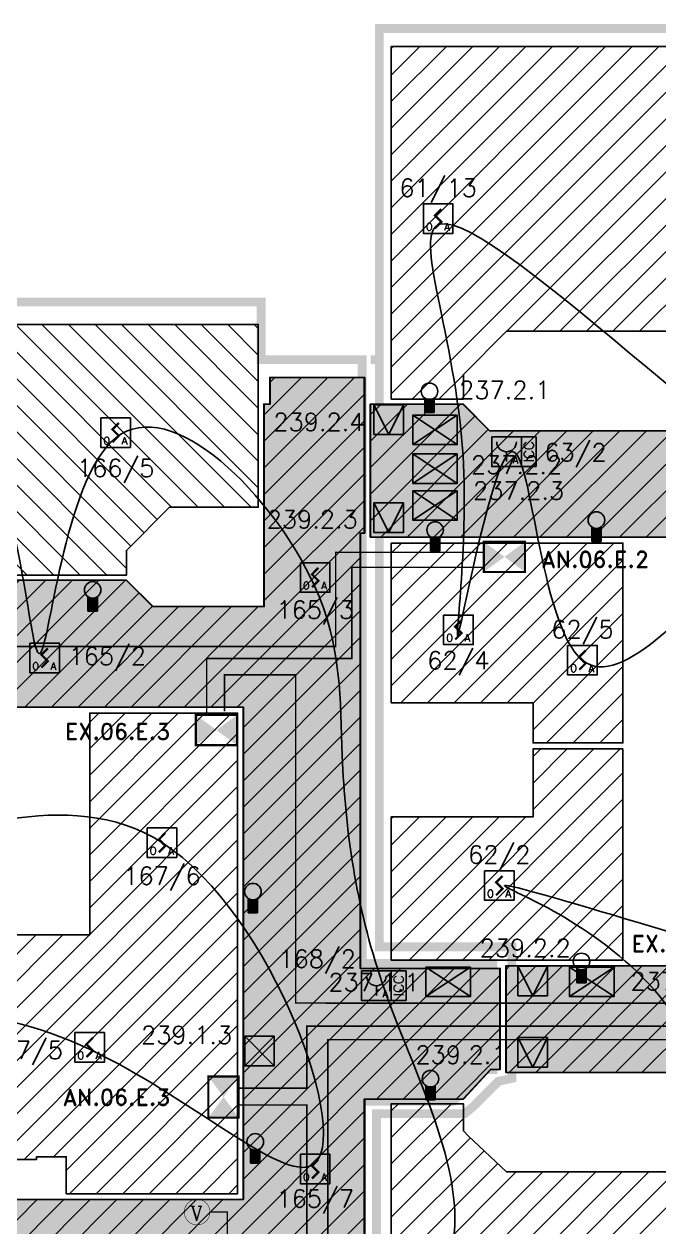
# Model space of a CAD drawing. Header units: millimetres. Extents: x 118.5 to 196.2, y -9.6 to 71.6.
# Drawn here: x 163.52 to 174.26, y 1.9 to 22.24 of the extents above; entities that cross this region are included whole.
import ezdxf
from ezdxf.enums import TextEntityAlignment as Align

# ---------------------------------------------------------------- set-up
doc = ezdxf.new("R2010")
doc.units = ezdxf.units.MM
doc.linetypes.add('CONTINU', pattern=[0])
doc.linetypes.add('SLD', pattern=[0])
for name, color, linetype in [('ATEIS MISE EN SECURITE', 7, 'Continuous'), ('ATEIS ZONES MES', 7, 'Continuous'), ('JCC-ADRESSAGE', 6, 'Continuous'), ('JCC-ALARME GENERALE SELECTIVE', 3, 'Continuous'), ('JCC-CCF', 6, 'Continuous'), ('JCC-DECLENCHEUR MANUEL AVEC ISOLATEUR', 5, 'Continuous'), ('JCC-FILERIE SDI', 6, 'Continuous'), ('JCC-INDICATEUR ACTION', 1, 'Continuous'), ('JCC-LOCAUX', 4, 'Continuous'), ('JCC-OPTIQUE_A', 1, 'Continuous'), ('JCC-VENTOUSE_PCF', 1, 'Continuous'), ('JCC-ZONING ZDA-ZDM', 5, 'Continuous')]:
    doc.layers.add(name, color=color, linetype=linetype)
doc.styles.add('HELVL', font='ROMAND.SHX')
doc.styles.add('LOCAUX', font='romans.shx', dxfattribs={"width": 0.75})
doc.styles.add('ROMANC', font='romanc')
doc.styles.get("Standard").update_dxf_attribs({"font": 'romans.shx'})
doc.styles.add('TEXTE', font='romans.shx')
pattern_1 = [(45, (127.22776, -4.50796), (-0.2245064, 0.2245064), [])]
pattern_2 = [(0, (74.06433, -4.50796), (0.079375, 0.15875), [0, -0.15875])]

# ---------------------------------------------------------------- blocks, each defined once
blk = doc.blocks.new('alarme générale selective')
at = {"layer": 'JCC-ALARME GENERALE SELECTIVE', "color": 0}
for p, q in [((2.5, -2.5), (-2.5, 2.5)), ((-2.5, -2.5), (2.5, 2.5))]:
    blk.add_line(p, q, dxfattribs=at)
blk.add_lwpolyline([(-2.5, 2.5), (2.5, 2.5), (2.5, -2.5), (-2.5, -2.5)], close=True, dxfattribs=at)
at = {"layer": 'JCC-ADRESSAGE', "style": 'TEXTE'}
blk.add_attdef('ADRESSE', text='', height=3, dxfattribs=at).set_placement((0, 5), align=Align.MIDDLE)
at = {"layer": 'JCC-LOCAUX', "style": 'LOCAUX', "width": 0.85, "flags": 8}
for p in [(0, 13.75), (0, 11.25), (0, 8.75)]:
    blk.add_attdef('PIECE', text='', height=1.75, dxfattribs=at).set_placement(p, align=Align.MIDDLE)
blk = doc.blocks.new('clapet coupe feu_Réarm élect')
at = {"layer": 'JCC-CCF'}
h = blk.add_hatch(color=0, dxfattribs=at)
h.paths.add_polyline_path([(-3.76, 2.5), (-3.76, -2.5), (0, 0)])
h.paths.add_polyline_path([(3.76, 2.5), (0, 0), (3.76, -2.5)])
at = {"layer": 'JCC-CCF', "color": 0}
for p, q in [((3.76, 2.5), (-3.76, -2.5)), ((-3.76, 2.5), (3.76, -2.5))]:
    blk.add_line(p, q, dxfattribs=at)
blk.add_lwpolyline([(3.76, 2.5), (-3.76, 2.5), (-3.76, -2.5), (3.76, -2.5)], close=True, dxfattribs=at)
at = {"layer": 'JCC-ADRESSAGE', "style": 'TEXTE'}
blk.add_attdef('ADRESSE', text='', height=3, dxfattribs=at).set_placement((0, 5), align=Align.MIDDLE)
at = {"layer": 'JCC-LOCAUX', "style": 'LOCAUX', "width": 0.85, "flags": 8}
for p in [(0, 13.75), (0, 11.25), (0, 8.75)]:
    blk.add_attdef('PIECE', text='', height=1.75, dxfattribs=at).set_placement(p, align=Align.MIDDLE)
blk = doc.blocks.new('ventouse PCF')
at = {"layer": 'JCC-VENTOUSE_PCF'}
blk.add_hatch(color=0, dxfattribs=at).paths.add_polyline_path([(0, -2.5), (2.5, 2.5), (-2.5, 2.5)])
at = {"layer": 'JCC-VENTOUSE_PCF', "color": 0}
for p, q in [((0, -2.5), (-2.5, 2.5)), ((2.5, 2.5), (0, -2.5))]:
    blk.add_line(p, q, dxfattribs=at)
blk.add_lwpolyline([(-2.5, 2.5), (2.5, 2.5), (2.5, -2.5), (-2.5, -2.5)], close=True, dxfattribs=at)
at = {"layer": 'JCC-ADRESSAGE', "style": 'TEXTE'}
blk.add_attdef('ADRESSE', text='', height=3, dxfattribs=at).set_placement((0, 5), align=Align.MIDDLE)
at = {"layer": 'JCC-LOCAUX', "style": 'LOCAUX', "width": 0.85, "flags": 8}
for p in [(0, 13.75), (0, 11.25), (0, 8.75)]:
    blk.add_attdef('PIECE', text='', height=1.75, dxfattribs=at).set_placement(p, align=Align.MIDDLE)
blk = doc.blocks.new('indicateur action')
at = {"layer": 'JCC-INDICATEUR ACTION'}
blk.add_hatch(color=0, dxfattribs=at).paths.add_polyline_path([(0.8, -0.05, -0.315344), (-0.8, -0.05), (-0.8, -2.5), (0.8, -2.5)])
at = {"layer": 'JCC-INDICATEUR ACTION', "color": 0}
for p, q in [((-0.8, -0.05), (-0.8, -2.5)), ((0.8, -0.05), (0.8, -2.5)), ((0.8, -2.5), (-0.8, -2.5))]:
    blk.add_line(p, q, dxfattribs=at)
blk.add_circle((0, 1.1), 1.4, dxfattribs=at)
at = {"layer": 'JCC-ADRESSAGE', "style": 'TEXTE'}
blk.add_attdef('ADRESSE', text='', height=3, dxfattribs=at).set_placement((0, 5), align=Align.MIDDLE)
at = {"layer": 'JCC-LOCAUX', "lineweight": 0, "style": 'LOCAUX', "width": 0.75, "flags": 8}
for p in [(0, 13.75), (0, 11.25), (0, 8.75)]:
    blk.add_attdef('PIECE', text='', height=1.75, dxfattribs=at).set_placement(p, align=Align.MIDDLE)
blk = doc.blocks.new('déclencheur manuel avec isolateur')
at = {"layer": 'JCC-DECLENCHEUR MANUEL AVEC ISOLATEUR', "color": 0}
for p, q in [((2.5, 2.5), (5.02, 2.5)), ((5.02, -2.5), (5.02, 2.5)), ((0, 0), (0, -1.66)), ((2.5, -2.5), (5.02, -2.5))]:
    blk.add_line(p, q, dxfattribs=at)
blk.add_lwpolyline([(-2.5, 2.5), (2.5, 2.5), (2.5, -2.5), (-2.5, -2.5)], close=True, dxfattribs=at)
blk.add_arc((0, 1.66), 1.66, 180, 0, dxfattribs=at)
at = {"layer": 'JCC-ADRESSAGE', "style": 'TEXTE'}
blk.add_attdef('ADRESSE', text='', height=3, dxfattribs=at).set_placement((0, 5), align=Align.MIDDLE)
at = {"layer": 'JCC-DECLENCHEUR MANUEL AVEC ISOLATEUR', "color": 0}
blk.add_text('ICC', height=1.668, rotation=90, dxfattribs=at).set_placement((3.76, 0), align=Align.MIDDLE_CENTER)
blk.add_text('A', height=1.25, dxfattribs=at).set_placement((1.5, -2), align=Align.CENTER)
at = {"layer": 'JCC-LOCAUX', "style": 'LOCAUX', "width": 0.85, "flags": 8}
for p in [(0, 13.75), (0, 11.25), (0, 8.75)]:
    blk.add_attdef('PIECE', text='', height=1.75, dxfattribs=at).set_placement(p, align=Align.MIDDLE)
blk = doc.blocks.new('optique_a')
at = {"layer": 'JCC-OPTIQUE_A', "color": 0}
blk.add_lwpolyline([(-2.5, 2.5), (2.5, 2.5), (2.5, -2.5), (-2.5, -2.5)], close=True, dxfattribs=at)
at = {"layer": 'JCC-OPTIQUE_A', "color": 0, "const_width": 0.385}
blk.add_lwpolyline([(0.54, 1.63), (-0.54, 0.54), (0.54, -0.54), (-0.54, -1.63)], dxfattribs=at)
at = {"layer": 'JCC-ADRESSAGE', "style": 'TEXTE'}
blk.add_attdef('ADRESSE', text='', height=3, dxfattribs=at).set_placement((0, 5), align=Align.MIDDLE)
at = {"layer": 'JCC-LOCAUX', "style": 'LOCAUX', "width": 0.85, "flags": 8}
for p in [(0, 13.75), (0, 11.25), (0, 8.75)]:
    blk.add_attdef('PIECE', text='', height=1.75, dxfattribs=at).set_placement(p, align=Align.MIDDLE)
at = {"layer": 'JCC-OPTIQUE_A', "color": 0}
for s, p in [('O', (-1.5, -2)), ('A', (1.5, -2))]:
    blk.add_text(s, height=1.25, dxfattribs=at).set_placement(p, align=Align.CENTER)
blk = doc.blocks.new("VOLETS D'AMENEE D'AIR DESENFUMAGE")
at = {"color": 3, "linetype": 'SLD', "const_width": 0.373}
blk.add_lwpolyline([(0, 5.12), (0, 0), (6.97, 0), (6.97, 5.12)], close=True, dxfattribs=at)
at = {"color": 3, "linetype": 'SLD'}
blk.add_solid([(0, 5.12), (0, 0), (6.97, 0), (6.97, 5.12)], dxfattribs=at)
blk = doc.blocks.new("VOLETS D'EXTRACTION DE DESENFUMAGE")
at = {"color": 1, "linetype": 'SLD', "const_width": 0.373}
blk.add_lwpolyline([(0, 5.12), (0, 0), (6.97, 0), (6.97, 5.12)], close=True, dxfattribs=at)
at = {"color": 1, "linetype": 'SLD'}
blk.add_solid([(0, 5.12), (0, 0), (6.97, 0), (6.97, 5.12)], dxfattribs=at)
blk = doc.blocks.new('VENTOUSE ELECTROMANETIQUE A RUPTURE')
at = {"color": 4, "linetype": 'Continuous', "const_width": 0.00535}
blk.add_lwpolyline([(-0.142, 0, 1), (0.142, 0, 1)], format="xyb", close=True, dxfattribs=at)
at = {"color": 1, "linetype": 'SLD', "style": 'ROMANC'}
blk.add_text('V', height=0.16, dxfattribs=at).set_placement((-0.077, -0.096))

msp = doc.modelspace()

# ---------------------------------------------------------------- hatches: boundary and pattern name
at = {"layer": 'ATEIS ZONES MES'}
h = msp.add_hatch(dxfattribs=at)
h.set_pattern_fill('DOTS', color=3, scale=0.1, style=0)
h.set_pattern_definition(pattern_2)
edge = h.paths.add_edge_path()
edge.add_line((171.665, 6.277), (171.665, 6.317))
edge.add_line((171.665, 6.317), (184.321, 6.317))
edge.add_line((184.321, 6.317), (184.321, 13.567))
edge.add_line((184.321, 13.567), (183.721, 13.567))
edge.add_line((183.721, 13.567), (183.721, 13.467))
edge.add_line((183.721, 13.467), (183.821, 13.467))
edge.add_line((183.821, 13.467), (183.821, 13.067))
edge.add_line((183.821, 13.067), (184.171, 13.067))
edge.add_line((184.171, 13.067), (184.171, 11.167))
edge.add_line((184.171, 11.167), (180.771, 11.167))
edge.add_line((180.771, 11.167), (180.771, 11.767))
edge.add_line((180.771, 11.767), (179.571, 11.767))
edge.add_line((179.571, 11.767), (179.571, 13.567))
edge.add_line((179.571, 13.567), (177.414, 13.567))
edge.add_line((177.414, 13.567), (175.069, 13.567))
edge.add_line((175.069, 13.567), (170.821, 13.567))
edge.add_line((170.821, 13.567), (169.371, 13.567))
edge.add_line((169.371, 13.567), (169.371, 15.817))
edge.add_line((169.371, 15.817), (170.941, 15.817))
edge.add_line((170.941, 15.817), (171.391, 15.367))
edge.add_line((171.391, 15.367), (175.151, 15.367))
edge.add_line((175.151, 15.367), (175.601, 15.817))
edge.add_line((175.601, 15.817), (178.141, 15.817))
edge.add_line((178.141, 15.817), (178.591, 15.367))
edge.add_line((178.591, 15.367), (182.351, 15.367))
edge.add_line((182.351, 15.367), (182.801, 15.817))
edge.add_line((182.801, 15.817), (184.221, 15.817))
edge.add_line((184.221, 15.817), (184.221, 19.767))
edge.add_line((184.221, 19.767), (186.121, 19.767))
edge.add_line((186.121, 19.767), (186.121, 18.666))
edge.add_line((186.121, 18.666), (186.387, 18.4))
edge.add_line((186.387, 18.4), (186.558, 18.4))
edge.add_line((186.558, 18.4), (186.558, 17.067))
edge.add_line((186.558, 17.067), (186.571, 17.067))
edge.add_line((186.571, 17.067), (186.121, 16.617))
edge.add_line((186.121, 16.617), (186.121, 15.145))
edge.add_line((186.121, 15.145), (186.387, 14.88))
edge.add_line((186.387, 14.88), (186.557, 14.88))
edge.add_line((186.557, 14.88), (186.558, 12.053))
edge.add_line((186.558, 12.053), (186.373, 12.053))
edge.add_line((186.373, 12.053), (186.121, 11.801))
edge.add_line((186.121, 11.801), (186.121, 8.285))
edge.add_line((186.121, 8.285), (186.571, 7.835))
edge.add_line((186.571, 7.835), (186.571, 6.317))
edge.add_line((186.571, 6.317), (190.437, 6.317))
edge.add_line((190.437, 6.317), (190.437, 4.517))
edge.add_line((190.437, 4.517), (189.451, 4.517))
edge.add_line((189.451, 4.517), (189.056, 4.122))
edge.add_line((189.056, 4.122), (189.056, 4.023))
edge.add_line((189.056, 4.023), (187.738, 4.023))
edge.add_line((187.738, 4.023), (187.738, 4.517))
edge.add_line((187.738, 4.517), (185.851, 4.517))
edge.add_line((185.851, 4.517), (185.456, 4.122))
edge.add_line((185.456, 4.122), (185.456, 4.032))
edge.add_line((185.456, 4.032), (185.455, 4.023))
edge.add_line((185.455, 4.023), (182.72, 4.023))
edge.add_line((182.72, 4.023), (182.719, 4.122))
edge.add_line((182.719, 4.122), (182.324, 4.517))
edge.add_line((182.324, 4.517), (178.591, 4.517))
edge.add_line((178.591, 4.517), (178.141, 4.067))
edge.add_line((178.141, 4.067), (175.601, 4.067))
edge.add_line((175.601, 4.067), (175.152, 4.517))
edge.add_line((175.152, 4.517), (171.665, 4.517))
edge.add_line((171.665, 4.517), (171.665, 6.277))
h = msp.add_hatch(dxfattribs=at)
h.set_pattern_fill('DOTS', color=3, scale=0.1, style=0)
h.set_pattern_definition(pattern_2)
h.paths.add_polyline_path([(169.271, 13.637), (169.201, 13.637), (169.201, 6.276), (171.565, 6.277), (171.565, 4.597), (171.565, 4.567), (171.405, 4.567), (170.941, 4.067), (169.271, 4.067), (169.271, 0.067), (167.671, 0.067), (167.671, 0.467), (165.691, 0.467), (165.241, 0.017), (162.701, 0.017), (162.251, 0.467), (158.391, 0.467), (158.041, 0.017), (155.501, 0.017), (155.051, 0.467), (151.341, 0.467), (150.891, 0.017), (149.471, 0.017), (149.471, -3.583), (147.596, -3.583), (147.596, -2.528), (147.146, -2.078), (147.146, -0.858), (147.596, -0.408), (147.596, 1.067), (147.146, 1.522), (147.146, 4.062), (147.596, 4.512), (147.596, 6.617), (147.481, 6.617), (147.481, 9.157), (149.221, 9.157), (149.221, 6.267), (149.471, 6.267), (149.471, 2.367), (167.221, 2.367), (167.221, 10.692), (149.471, 10.692), (149.471, 12.842), (150.891, 12.842), (151.341, 12.392), (155.051, 12.392), (155.501, 12.842), (158.041, 12.842), (158.391, 12.392), (162.251, 12.392), (162.701, 12.842), (165.241, 12.842), (165.691, 12.392), (167.571, 12.392), (167.571, 15.817), (167.671, 15.817), (167.671, 16.267), (169.271, 16.267)])
at = {"layer": 'JCC-ZONING ZDA-ZDM'}
h = msp.add_hatch(dxfattribs=at)
h.set_pattern_fill('ANSI31', color=106, scale=0.1, style=0)
h.set_pattern_definition(pattern_1)
h.paths.add_polyline_path([(169.728, 15.897), (169.728, 21.862), (184.028, 21.862), (184.028, 15.897), (182.808, 15.897), (182.808, 16.317), (182.078, 17.047), (178.878, 17.047), (178.148, 16.317), (178.148, 15.897), (176.928, 15.897), (175.608, 15.897), (175.608, 16.317), (174.878, 17.047), (171.678, 17.047), (170.948, 16.317), (170.948, 15.897)])
h = msp.add_hatch(dxfattribs=at)
h.set_pattern_fill('ANSI31', color=42, scale=0.1, style=0)
h.set_pattern_definition(pattern_1)
edge = h.paths.add_edge_path()
edge.add_line((171.671, 6.277), (171.671, 6.317))
edge.add_line((171.671, 6.317), (184.328, 6.317))
edge.add_line((184.328, 6.317), (184.328, 13.567))
edge.add_line((184.328, 13.567), (183.727, 13.567))
edge.add_line((183.727, 13.567), (183.727, 13.467))
edge.add_line((183.727, 13.467), (183.828, 13.467))
edge.add_line((183.828, 13.467), (183.828, 13.067))
edge.add_line((183.828, 13.067), (184.178, 13.067))
edge.add_line((184.178, 13.067), (184.178, 11.167))
edge.add_line((184.178, 11.167), (180.778, 11.167))
edge.add_line((180.778, 11.167), (180.778, 11.767))
edge.add_line((180.778, 11.767), (179.578, 11.767))
edge.add_line((179.578, 11.767), (179.578, 13.567))
edge.add_line((179.578, 13.567), (177.421, 13.567))
edge.add_line((177.421, 13.567), (175.076, 13.567))
edge.add_line((175.076, 13.567), (170.828, 13.567))
edge.add_line((170.828, 13.567), (169.378, 13.567))
edge.add_line((169.378, 13.567), (169.378, 15.817))
edge.add_line((169.378, 15.817), (170.948, 15.817))
edge.add_line((170.948, 15.817), (171.398, 15.367))
edge.add_line((171.398, 15.367), (175.158, 15.367))
edge.add_line((175.158, 15.367), (175.608, 15.817))
edge.add_line((175.608, 15.817), (178.148, 15.817))
edge.add_line((178.148, 15.817), (178.598, 15.367))
edge.add_line((178.598, 15.367), (182.358, 15.367))
edge.add_line((182.358, 15.367), (182.808, 15.817))
edge.add_line((182.808, 15.817), (184.228, 15.817))
edge.add_line((184.228, 15.817), (184.228, 19.767))
edge.add_line((184.228, 19.767), (186.128, 19.767))
edge.add_line((186.128, 19.767), (186.128, 18.666))
edge.add_line((186.128, 18.666), (186.393, 18.4))
edge.add_line((186.393, 18.4), (186.564, 18.4))
edge.add_line((186.564, 18.4), (186.564, 17.067))
edge.add_line((186.564, 17.067), (186.577, 17.067))
edge.add_line((186.577, 17.067), (186.128, 16.617))
edge.add_line((186.128, 16.617), (186.128, 15.145))
edge.add_line((186.128, 15.145), (186.393, 14.88))
edge.add_line((186.393, 14.88), (186.564, 14.88))
edge.add_line((186.564, 14.88), (186.564, 12.053))
edge.add_line((186.564, 12.053), (186.38, 12.053))
edge.add_line((186.38, 12.053), (186.128, 11.801))
edge.add_line((186.128, 11.801), (186.128, 8.285))
edge.add_line((186.128, 8.285), (186.578, 7.835))
edge.add_line((186.578, 7.835), (186.578, 6.317))
edge.add_line((186.578, 6.317), (190.444, 6.317))
edge.add_line((190.444, 6.317), (190.444, 4.517))
edge.add_line((190.444, 4.517), (189.458, 4.517))
edge.add_line((189.458, 4.517), (189.062, 4.122))
edge.add_line((189.062, 4.122), (189.062, 4.023))
edge.add_line((189.062, 4.023), (187.744, 4.023))
edge.add_line((187.744, 4.023), (187.744, 4.517))
edge.add_line((187.744, 4.517), (185.858, 4.517))
edge.add_line((185.858, 4.517), (185.462, 4.122))
edge.add_line((185.462, 4.122), (185.462, 4.032))
edge.add_line((185.462, 4.032), (185.462, 4.023))
edge.add_line((185.462, 4.023), (182.726, 4.023))
edge.add_line((182.726, 4.023), (182.726, 4.122))
edge.add_line((182.726, 4.122), (182.331, 4.517))
edge.add_line((182.331, 4.517), (178.598, 4.517))
edge.add_line((178.598, 4.517), (178.148, 4.067))
edge.add_line((178.148, 4.067), (175.608, 4.067))
edge.add_line((175.608, 4.067), (175.159, 4.517))
edge.add_line((175.159, 4.517), (171.671, 4.517))
edge.add_line((171.671, 4.517), (171.671, 6.277))
h = msp.add_hatch(dxfattribs=at)
h.set_pattern_fill('ANSI31', color=174, scale=0.1, angle=180, style=0)
h.set_pattern_definition([(315, (127.24325, 17.36704), (-0.2245064, -0.2245064), [])])
h.paths.add_polyline_path([(149.737, 12.922), (150.898, 12.922), (150.898, 13.38), (150.98, 13.462), (151.643, 14.072), (154.778, 14.072), (154.86, 13.99), (155.508, 13.342), (155.508, 12.922), (158.047, 12.922), (158.047, 13.342), (158.777, 14.072), (161.978, 14.072), (162.708, 13.342), (162.708, 12.922), (165.248, 12.922), (165.248, 13.342), (165.978, 14.072), (167.478, 14.072), (167.478, 17.162), (149.678, 17.162), (149.678, 12.922)])
h = msp.add_hatch(dxfattribs=at)
h.set_pattern_fill('ANSI31', color=11, scale=0.1, style=0)
h.set_pattern_definition(pattern_1)
h.paths.add_polyline_path([(169.278, 13.637), (169.208, 13.637), (169.208, 6.276), (171.571, 6.277), (171.571, 4.597), (171.571, 4.567), (171.411, 4.567), (170.948, 4.067), (169.278, 4.067), (169.278, 0.067), (167.678, 0.067), (167.678, 0.467), (165.697, 0.467), (165.247, 0.017), (162.708, 0.017), (162.258, 0.467), (158.397, 0.467), (158.048, 0.017), (155.508, 0.017), (155.058, 0.467), (151.348, 0.467), (150.898, 0.017), (149.478, 0.017), (149.478, -3.583), (147.603, -3.583), (147.603, -2.528), (147.153, -2.078), (147.153, -0.858), (147.603, -0.408), (147.603, 1.067), (147.153, 1.522), (147.153, 4.062), (147.603, 4.512), (147.603, 6.617), (147.488, 6.617), (147.488, 9.157), (149.228, 9.157), (149.228, 6.267), (149.478, 6.267), (149.478, 2.367), (167.228, 2.367), (167.228, 10.692), (149.478, 10.692), (149.478, 12.842), (150.898, 12.842), (151.348, 12.392), (155.058, 12.392), (155.508, 12.842), (158.047, 12.842), (158.397, 12.392), (162.258, 12.392), (162.708, 12.842), (165.248, 12.842), (165.698, 12.392), (167.578, 12.392), (167.578, 15.817), (167.678, 15.817), (167.678, 16.267), (169.278, 16.267)])
h = msp.add_hatch(dxfattribs=at)
h.set_pattern_fill('ANSI31', color=4, scale=0.1, style=0)
h.set_pattern_definition(pattern_1)
h.paths.add_polyline_path([(169.728, 13.467), (173.648, 13.467), (173.648, 10.087), (172.128, 10.087), (172.128, 10.767), (169.728, 10.767)])
h = msp.add_hatch(dxfattribs=at)
h.set_pattern_fill('ANSI31', color=3, scale=0.1, style=0)
h.set_pattern_definition(pattern_1)
h.paths.add_polyline_path([(149.678, 2.467), (156.528, 2.467), (156.528, 3.092), (158.308, 3.092), (158.308, 2.467), (162.028, 2.467), (162.028, 3.047), (163.728, 3.047), (163.728, 3.092), (164.228, 3.092), (164.228, 2.467), (167.128, 2.467), (167.128, 10.592), (164.628, 10.592), (164.628, 6.842), (163.128, 6.842), (163.128, 10.592), (153.678, 10.592), (153.678, 10.342), (152.478, 10.342), (152.479, 8.889), (149.679, 8.889), (149.678, 5.742)])
h = msp.add_hatch(dxfattribs=at)
h.set_pattern_fill('ANSI31', color=4, scale=0.1, style=0)
h.set_pattern_definition(pattern_1)
h.paths.add_polyline_path([(173.648, 9.987), (173.648, 6.434), (173.648, 6.417), (169.728, 6.417), (169.728, 8.837), (172.128, 8.837), (172.128, 9.987)])
h = msp.add_hatch(dxfattribs=at)
h.set_pattern_fill('ANSI31', color=106, scale=0.1, style=0)
h.set_pattern_definition(pattern_1)
h.paths.add_polyline_path([(191.194, 2.357), (191.194, -2.078), (180.614, -2.078), (180.594, -2.078), (180.594, -0.853), (169.728, -0.853), (169.728, 3.987), (170.948, 3.987), (170.948, 3.529), (171.03, 3.447), (171.678, 2.837), (174.878, 2.837), (175.608, 3.567), (175.608, 3.987), (178.148, 3.987), (178.148, 3.567), (178.878, 2.837), (180.394, 2.837), (180.394, 2.357), (180.594, 2.357), (181.977, 2.357), (182.726, 3.105), (182.726, 3.943), (185.462, 3.943), (185.462, 3.105), (186.19, 2.377), (186.211, 2.357), (187.644, 2.357), (187.744, 2.357), (187.744, 3.943), (189.062, 3.943), (189.062, 3.105), (189.811, 2.357)])

# ---------------------------------------------------------------- linework, layer by layer
at = {"layer": 'ATEIS MISE EN SECURITE', "color": 3, "linetype": 'CONTINU', "const_width": 0.025}
for points in [[(155.1, 10.59), (155.1, 11.719), (168.786, 11.719), (168.786, 13.309), (171.294, 13.309)], [(166.605, 10.562), (166.605, 11.515), (169.062, 11.515), (169.062, 13.056), (171.294, 13.056)], [(168.682, 5.689), (168.111, 5.692), (168.111, 11.238), (166.907, 11.238), (166.907, 10.623)], [(179.912, 5.713), (179.921, 5.3), (168.299, 5.3), (168.299, 4.25), (167.156, 4.25)], [(167.189, 0.974), (168.654, 0.974), (168.654, 5.071), (179.936, 5.071)], [(167.143, 3.965), (168.299, 3.965), (168.299, 1.42), (161.776, 1.42), (161.776, 2.394)], [(166.956, 1.534), (166.956, 2.156), (166.66, 2.156)]]:
    msp.add_lwpolyline(points, dxfattribs=at)
at = {"layer": 'ATEIS MISE EN SECURITE', "color": 3, "const_width": 0.025}
msp.add_lwpolyline([(168.682, 5.689), (176.155, 5.689), (176.155, 6.32)], dxfattribs=at)
at = {"layer": 'ATEIS ZONES MES', "color": 3}
for points in [[(162.701, 12.842), (165.241, 12.842), (165.691, 12.392), (167.571, 12.392), (167.571, 15.817), (167.671, 15.817), (167.671, 16.267), (169.271, 16.267), (169.271, 13.637), (169.201, 13.637), (169.201, 6.276), (171.565, 6.277), (171.565, 4.597), (171.565, 4.567), (171.405, 4.567), (170.941, 4.067), (169.271, 4.067), (169.271, 0.067), (167.671, 0.067), (167.671, 0.467), (165.691, 0.467), (165.241, 0.017), (162.701, 0.017)], [(175.069, 13.567), (170.821, 13.567), (169.371, 13.567), (169.371, 15.817), (170.941, 15.817), (171.391, 15.367), (175.151, 15.367)], [(149.471, 2.367), (167.221, 2.367), (167.221, 10.692), (149.471, 10.692)], [(171.665, 6.277), (171.665, 6.317), (184.321, 6.317)], [(175.152, 4.517), (171.665, 4.517), (171.665, 6.277)]]:
    msp.add_lwpolyline(points, dxfattribs=at)
at = {"layer": 'JCC-FILERIE SDI', "color": 6, "start_tangent": (0.097794, -0.995207), "end_tangent": (0, -1)}
msp.add_spline([(179.578, 8.045), (180.253, 7.514), (179.042, 6.203), (177.003, 6.159), (171.658, 7.659), (174.28, 5.789), (176.106, 1.366), (175.983, 5.419), (177.912, 1.465), (182.937, 0.602), (185.221, 0.638), (185.881, 5.399), (188.807, 0.531), (189.003, 7.241), (183.971, 8.756), (190.408, 11.97), (185.154, 14.826), (190.733, 14.568), (189.859, 18.185), (182.991, 18.969), (177.993, 18.896), (175.794, 18.877), (176.835, 14.704), (170.55, 18.858), (170.942, 14.939), (170.863, 11.938), (171.743, 15.006), (172.962, 11.487), (175.882, 13.289), (176.913, 13.824), (178.899, 14.24), (180.034, 14.4), (181.081, 14.285), (181.861, 13.491)], degree=3, dxfattribs=at)
at = {"layer": 'JCC-FILERIE SDI', "color": 5, "start_tangent": (0, 1), "end_tangent": (0, 1)}
msp.add_spline([(150.852, 9.992), (150.832, 11.247), (150.837, 11.671), (150.653, 15.334), (151.845, 12.111), (153.806, 11.648), (155.475, 15.241), (157.77, 15.258), (162.801, 15.077), (163.775, 11.602), (165.06, 15.24), (168.424, 12.755), (168.899, 9.868), (169.574, 6.033), (170.758, 1.534), (164.939, -2.265), (163.038, -2.289), (158.053, -2.428), (155.642, -2.358), (150.704, -2.404), (143.649, -2.15), (143.649, 1.487), (143.741, 4.198), (148.793, 8.716), (148.627, 5.776), (149.375, 1.418), (151.353, 4.009), (153.919, 4.337), (156.778, 4.854), (159.411, 1.51), (160.234, 4.343), (164.621, 4.909), (168.386, 2.947), (165.85, 8.402), (160.662, 8.348), (156.376, 8.402), (153.784, 8.402), (153.807, 8.882)], degree=3, dxfattribs=at)
at = {"layer": 'JCC-ZONING ZDA-ZDM', "color": 201, "const_width": 0.15}
for points in [[(191.394, -2.258), (191.394, 4.717), (190.643, 4.717), (190.643, 6.317), (191.419, 6.317), (191.419, 9.867), (193.127, 9.867), (193.127, 20.667), (185.927, 20.667), (185.927, 19.975), (184.227, 19.975), (184.227, 22.167), (169.527, 22.167), (169.527, 16.567), (169.377, 16.567)], [(169.527, 16.567), (169.527, 6.642), (171.768, 6.642), (171.768, 4.417), (171.544, 4.367), (171.132, 3.955), (170.972, 3.82), (169.644, 3.82), (169.477, 3.82), (169.477, -1.158)]]:
    msp.add_lwpolyline(points, dxfattribs=at)
at = {"layer": 'JCC-ZONING ZDA-ZDM', "color": 106}
for points in [[(169.728, 15.897), (169.728, 21.862), (184.028, 21.862), (184.028, 15.897), (182.808, 15.897), (182.808, 15.897), (182.808, 16.317), (182.078, 17.047), (178.878, 17.047), (178.148, 16.317), (178.148, 15.897), (176.928, 15.897), (175.608, 15.897), (175.608, 16.317), (174.878, 17.047), (171.678, 17.047), (170.948, 16.317), (170.948, 15.897), (169.728, 15.897)], [(169.728, -0.853), (169.728, 3.987), (170.948, 3.987), (170.948, 3.529), (171.03, 3.447), (171.678, 2.837), (174.878, 2.837)]]:
    msp.add_lwpolyline(points, dxfattribs=at)
at = {"layer": 'JCC-ZONING ZDA-ZDM', "color": 1, "const_width": 0.15}
msp.add_lwpolyline([(149.327, -4.683), (167.528, -4.683), (167.528, -0.233), (169.177, -0.233), (169.177, 3.967), (169.177, 4.029), (170.777, 4.029), (171.307, 4.567), (171.449, 4.567), (171.449, 6.357), (169.277, 6.357), (169.237, 6.357), (169.237, 16.567), (167.527, 16.567), (167.527, 17.542), (149.878, 17.542)], dxfattribs=at)
at = {"layer": 'JCC-ZONING ZDA-ZDM', "color": 174}
msp.add_lwpolyline([(149.737, 12.922), (150.898, 12.922), (150.898, 13.38), (150.98, 13.462), (151.643, 14.072), (154.778, 14.072), (154.86, 13.99), (155.508, 13.342), (155.508, 12.922), (158.047, 12.922), (158.047, 13.342), (158.777, 14.072), (161.978, 14.072), (162.708, 13.342), (162.708, 12.922), (165.248, 12.922), (165.248, 13.342), (165.978, 14.072), (167.478, 14.072), (167.478, 17.162), (149.678, 17.162), (149.678, 12.922), (149.737, 12.922)], dxfattribs=at)
at = {"layer": 'JCC-ZONING ZDA-ZDM', "color": 11}
for points in [[(162.708, 12.842), (165.248, 12.842), (165.698, 12.392), (167.578, 12.392), (167.578, 15.817), (167.678, 15.817), (167.678, 16.267), (169.278, 16.267), (169.278, 13.637), (169.208, 13.637), (169.208, 6.276), (171.571, 6.277), (171.571, 4.597), (171.571, 4.567), (171.411, 4.567), (170.948, 4.067), (169.278, 4.067), (169.278, 0.067), (167.678, 0.067), (167.678, 0.467), (165.697, 0.467), (165.247, 0.017), (162.708, 0.017)], [(149.478, 2.367), (167.228, 2.367), (167.228, 10.692), (149.478, 10.692)]]:
    msp.add_lwpolyline(points, dxfattribs=at)
at = {"layer": 'JCC-ZONING ZDA-ZDM', "color": 42}
for points in [[(175.076, 13.567), (170.828, 13.567), (169.378, 13.567), (169.378, 15.817), (170.948, 15.817), (171.398, 15.367), (175.158, 15.367)], [(171.671, 6.277), (171.671, 6.317), (184.328, 6.317)], [(175.159, 4.517), (171.671, 4.517), (171.671, 6.277)]]:
    msp.add_lwpolyline(points, dxfattribs=at)
at = {"layer": 'JCC-ZONING ZDA-ZDM', "color": 4}
for points in [[(169.728, 13.467), (173.648, 13.467), (173.648, 10.087), (172.128, 10.087), (172.128, 10.767), (169.728, 10.767), (169.728, 13.467)], [(173.648, 9.987), (173.648, 6.434), (173.648, 6.417), (169.728, 6.417), (169.728, 8.837), (172.128, 8.837), (172.128, 9.987), (173.648, 9.987)]]:
    msp.add_lwpolyline(points, dxfattribs=at)
at = {"layer": 'JCC-ZONING ZDA-ZDM', "color": 3}
msp.add_lwpolyline([(162.028, 3.047), (163.728, 3.047), (163.728, 3.092), (164.228, 3.092), (164.228, 2.467), (167.128, 2.467), (167.128, 10.592), (164.628, 10.592), (164.628, 6.842), (163.128, 6.842)], dxfattribs=at)

# ---------------------------------------------------------------- block references
at = {"layer": 'ATEIS MISE EN SECURITE', "linetype": 'Continuous', "xscale": 0.1, "yscale": 0.1, "zscale": 0.1}
for p, rotation in [((171.991, 13.49), 180), ((166.634, 4.45), 270)]:
    msp.add_blockref("VOLETS D'AMENEE D'AIR DESENFUMAGE", p, dxfattribs=dict(at, rotation=rotation))
at = {"layer": 'ATEIS MISE EN SECURITE', "linetype": 'Continuous'}
for name, p, xscale, yscale, zscale in [("VOLETS D'EXTRACTION DE DESENFUMAGE", (166.422, 10.049), 0.1, 0.1, 0.1), ('VENTOUSE ELECTROMANETIQUE A RUPTURE', (166.443, 2.156), 1.5274875, 1.5274875, 1.5274875)]:
    msp.add_blockref(name, p, dxfattribs=dict(at, xscale=xscale, yscale=yscale, zscale=zscale))
at = {"layer": 'JCC-ALARME GENERALE SELECTIVE', "lineweight": 0}
ref = msp.add_blockref('alarme générale selective', (167.499, 4.878), dxfattribs=dict(at, xscale=0.1000000000000014, yscale=0.1000000000000014))
ref.add_attrib('ADRESSE', '239.1.3', dxfattribs={"layer": 'JCC-ADRESSAGE', "height": 0.3, "style": 'TEXTE'}).set_placement((166.265, 5.151), align=Align.MIDDLE)
at = {"layer": 'JCC-CCF', "lineweight": 0}
ref = msp.add_blockref('clapet coupe feu_Réarm élect', (170.469, 15.381), dxfattribs=dict(at, xscale=0.09999999999999432, yscale=0.09999999999999432))
ref.add_attrib('ADRESSE', '237.2.1', dxfattribs={"layer": 'JCC-ADRESSAGE', "height": 0.3, "style": 'TEXTE'}).set_placement((171.648, 16.055), align=Align.MIDDLE)
ref = msp.add_blockref('clapet coupe feu_Réarm élect', (170.469, 14.724), dxfattribs=dict(at, xscale=0.09999999999999432, yscale=0.09999999999999432))
ref.add_attrib('ADRESSE', '237.2.2', dxfattribs={"layer": 'JCC-ADRESSAGE', "height": 0.3, "style": 'TEXTE'}).set_placement((171.847, 14.789), align=Align.MIDDLE)
ref = msp.add_blockref('clapet coupe feu_Réarm élect', (170.469, 14.102), dxfattribs=dict(at, xscale=0.09999999999999432, yscale=0.09999999999999432))
ref.add_attrib('ADRESSE', '237.2.3', dxfattribs={"layer": 'JCC-ADRESSAGE', "height": 0.3, "style": 'TEXTE'}).set_placement((171.882, 14.353), align=Align.MIDDLE)
ref = msp.add_blockref('clapet coupe feu_Réarm élect', (170.69, 6.048), dxfattribs=dict(at, xscale=0.09999999999999432, yscale=0.09999999999999432))
ref.add_attrib('ADRESSE', '237.1.1', dxfattribs={"layer": 'JCC-ADRESSAGE', "height": 0.3, "style": 'TEXTE'}).set_placement((169.436, 6.041), align=Align.MIDDLE)
ref = msp.add_blockref('clapet coupe feu_Réarm élect', (173.122, 6.049), dxfattribs=dict(at, xscale=0.09999999999999432, yscale=0.09999999999999432))
ref.add_attrib('ADRESSE', '237.1.2', dxfattribs={"layer": 'JCC-ADRESSAGE', "height": 0.3, "style": 'TEXTE'}).set_placement((174.545, 6.059), align=Align.MIDDLE)
at = {"layer": 'JCC-DECLENCHEUR MANUEL AVEC ISOLATEUR'}
ref = msp.add_blockref('déclencheur manuel avec isolateur', (171.679, 15.011), dxfattribs=dict(at, xscale=0.1000000000000014, yscale=0.1000000000000014))
ref.add_attrib('ADRESSE', '63/2', dxfattribs={"layer": 'JCC-ADRESSAGE', "height": 0.3, "style": 'TEXTE'}).set_placement((172.844, 14.978), align=Align.MIDDLE)
ref = msp.add_blockref('déclencheur manuel avec isolateur', (169.476, 5.983), dxfattribs=dict(at, xscale=0.1000000000000014, yscale=0.1000000000000014))
ref.add_attrib('ADRESSE', '168/2', dxfattribs={"layer": 'JCC-ADRESSAGE', "height": 0.3, "style": 'TEXTE'}).set_placement((168.474, 6.416), align=Align.MIDDLE)
at = {"layer": 'JCC-INDICATEUR ACTION', "lineweight": 0, "xscale": 0.1000000000000014, "yscale": 0.1000000000000014}
for p in [(170.375, 15.922), (173.199, 13.745), (170.47, 13.578), (164.676, 12.565), (167.387, 7.464), (172.946, 6.283), (170.391, 4.301), (167.427, 3.233)]:
    msp.add_blockref('indicateur action', p, dxfattribs=at)
at = {"layer": 'JCC-OPTIQUE_A', "lineweight": 0, "xscale": 0.1000000000000014, "yscale": 0.1000000000000014}
for p, values in [((170.521, 18.951), {'ADRESSE': '61/13'}), ((172.962, 11.487), {'ADRESSE': '62/5'}), ((171.556, 7.677), {'ADRESSE': '62/2'})]:
    msp.add_blockref('optique_a', p, dxfattribs=at).add_auto_attribs(values)
at = {"layer": 'JCC-OPTIQUE_A', "lineweight": 0}
ref = msp.add_blockref('optique_a', (165.065, 15.334), dxfattribs=dict(at, xscale=0.1000000000000014, yscale=0.1000000000000014))
ref.add_attrib('ADRESSE', '166/5', dxfattribs={"layer": 'JCC-ADRESSAGE', "height": 0.3, "style": 'TEXTE'}).set_placement((165.065, 14.714), align=Align.MIDDLE)
ref = msp.add_blockref('optique_a', (168.441, 12.885), dxfattribs=dict(at, xscale=0.09999999999999432, yscale=0.09999999999999432))
ref.add_attrib('ADRESSE', '165/3', dxfattribs={"layer": 'JCC-ADRESSAGE', "height": 0.3, "style": 'TEXTE'}).set_placement((168.441, 12.319), align=Align.MIDDLE)
ref = msp.add_blockref('optique_a', (170.864, 12), dxfattribs=dict(at, xscale=0.1000000000000014, yscale=0.1000000000000014))
ref.add_attrib('ADRESSE', '62/4', dxfattribs={"layer": 'JCC-ADRESSAGE', "height": 0.3, "style": 'TEXTE'}).set_placement((170.864, 11.462), align=Align.MIDDLE)
ref = msp.add_blockref('optique_a', (163.863, 11.525), dxfattribs=dict(at, xscale=0.09999999999999432, yscale=0.09999999999999432))
ref.add_attrib('ADRESSE', '165/2', dxfattribs={"layer": 'JCC-ADRESSAGE', "height": 0.3, "style": 'TEXTE'}).set_placement((164.923, 11.535), align=Align.MIDDLE)
ref = msp.add_blockref('optique_a', (165.85, 8.402), dxfattribs=dict(at, xscale=0.1000000000000014, yscale=0.1000000000000014))
ref.add_attrib('ADRESSE', '167/6', dxfattribs={"layer": 'JCC-ADRESSAGE', "height": 0.3, "style": 'TEXTE'}).set_placement((165.85, 7.819), align=Align.MIDDLE)
ref = msp.add_blockref('optique_a', (164.625, 4.94), dxfattribs=dict(at, xscale=0.1000000000000014, yscale=0.1000000000000014))
ref.add_attrib('ADRESSE', '167/5', dxfattribs={"layer": 'JCC-ADRESSAGE', "height": 0.3, "style": 'TEXTE'}).set_placement((163.518, 4.875), align=Align.MIDDLE)
ref = msp.add_blockref('optique_a', (168.441, 2.885), dxfattribs=dict(at, xscale=0.09999999999999432, yscale=0.09999999999999432))
ref.add_attrib('ADRESSE', '165/7', dxfattribs={"layer": 'JCC-ADRESSAGE', "height": 0.3, "style": 'TEXTE'}).set_placement((168.441, 2.363), align=Align.MIDDLE)
at = {"layer": 'JCC-VENTOUSE_PCF', "lineweight": 0}
ref = msp.add_blockref('ventouse PCF', (169.684, 15.554), dxfattribs=dict(at, xscale=0.1000000000000014, yscale=0.1000000000000014))
ref.add_attrib('ADRESSE', '239.2.4', dxfattribs={"layer": 'JCC-ADRESSAGE', "height": 0.3, "style": 'TEXTE'}).set_placement((168.504, 15.514), align=Align.MIDDLE)
ref = msp.add_blockref('ventouse PCF', (169.684, 13.895), dxfattribs=dict(at, xscale=0.1000000000000014, yscale=0.1000000000000014))
ref.add_attrib('ADRESSE', '239.2.3', dxfattribs={"layer": 'JCC-ADRESSAGE', "height": 0.3, "style": 'TEXTE'}).set_placement((168.391, 13.867), align=Align.MIDDLE)
ref = msp.add_blockref('ventouse PCF', (172.121, 6.064), dxfattribs=dict(at, xscale=0.1000000000000014, yscale=0.1000000000000014))
ref.add_attrib('ADRESSE', '239.2.2', dxfattribs={"layer": 'JCC-ADRESSAGE', "height": 0.3, "style": 'TEXTE'}).set_placement((171.994, 6.621), align=Align.MIDDLE)
ref = msp.add_blockref('ventouse PCF', (172.121, 4.856), dxfattribs=dict(at, xscale=0.1000000000000014, yscale=0.1000000000000014))
ref.add_attrib('ADRESSE', '239.2.1', dxfattribs={"layer": 'JCC-ADRESSAGE', "height": 0.3, "style": 'TEXTE'}).set_placement((170.908, 4.815), align=Align.MIDDLE)

# ---------------------------------------------------------------- texts
at = {"layer": 'ATEIS MISE EN SECURITE', "color": 0, "style": 'HELVL'}
for s, p in [('AN.06.E.2', (172.272, 13.053)), ('EX.06.E.3', (164.211, 10.144)), ('EX.06.E.2', (173.797, 6.555)), ('AN.06.E.3', (164.177, 3.96))]:
    msp.add_text(s, height=0.2749, dxfattribs=at).set_placement(p)

doc.saveas('drawing.dxf')
